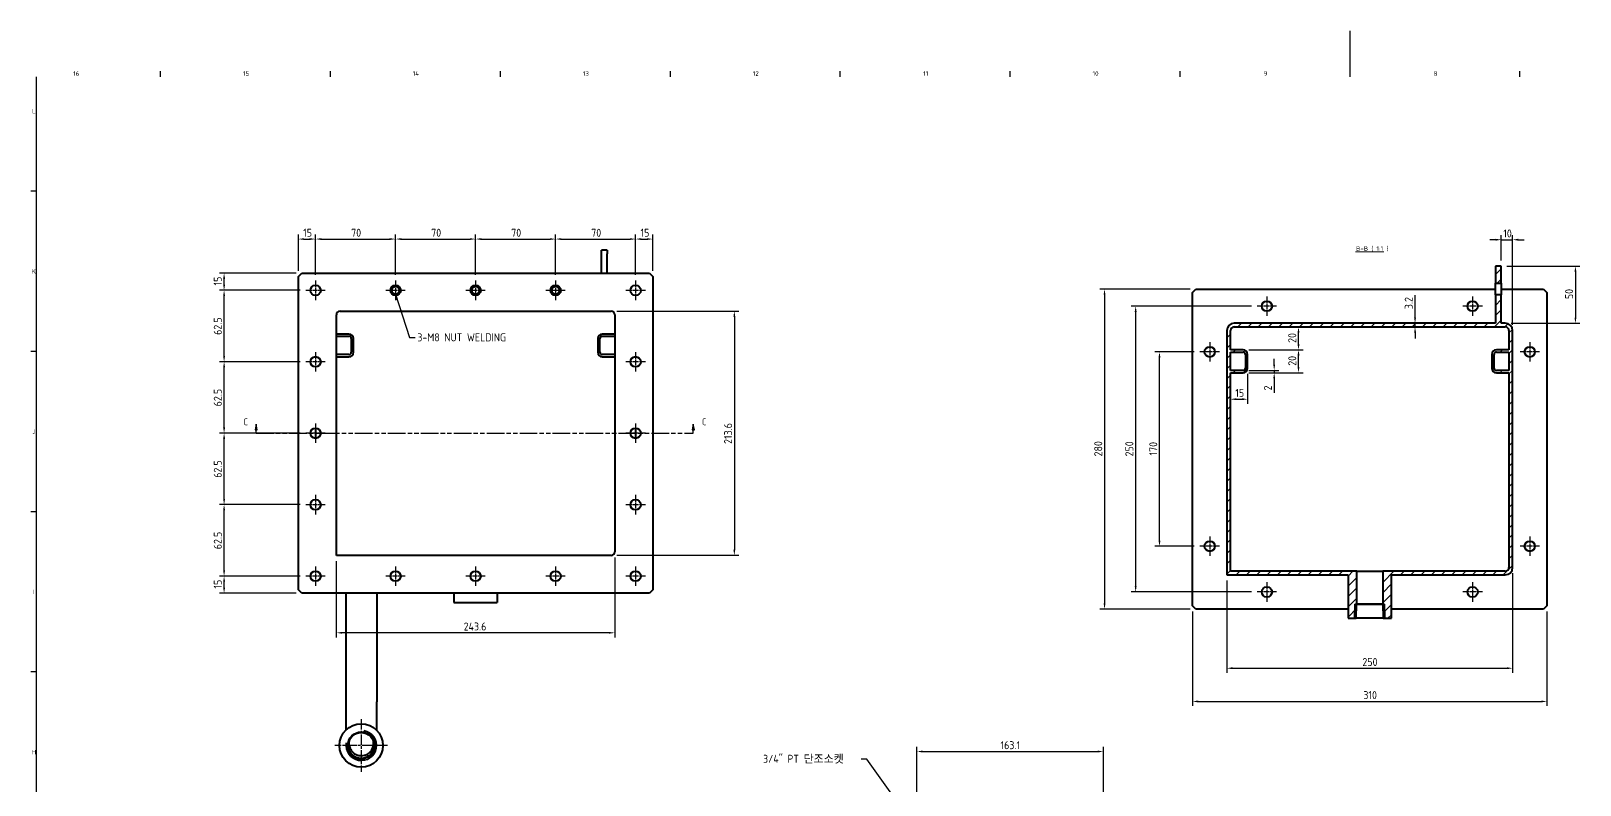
# Model space of a CAD drawing. Header units: millimetres. Extents: x 0 to 2378, y 0 to 1682.
# Drawn here: x 35 to 1390, y 1022 to 1682 of the extents above; entities that cross this region are included whole.
import ezdxf

# ---------------------------------------------------------------- set-up
doc = ezdxf.new("R2010")
doc.units = ezdxf.units.MM
doc.header["$LTSCALE"] = 2
doc.linetypes.add('CHAIN', pattern=[0.3543, 0.2362, -0.0295, 0.0591, -0.0295])
doc.linetypes.add('DOUBLE_DASH_CHAIN', pattern=[1.2403, 0.6614, -0.0827, 0.1654, -0.0827, 0.1654, -0.0827])
doc.layers.get('0').update_dxf_attribs({"color": 3, "lineweight": 25})
for name, color, linetype, lineweight in [('가시적인 것(ISO)', 3, 'Continuous', 40), ('가시적인 좁은 것(ISO)', 3, 'Continuous', 35), ('경계(ISO)', 7, 'Continuous', 25), ('기호(ISO)', 5, 'Continuous', 25), ('단면선(ISO)', 7, 'CHAIN', 25), ('중심 표식(ISO)', 1, 'Continuous', 25), ('치수(ISO)', 2, 'Continuous', 25), ('해치(ISO)', 7, 'Continuous', 18)]:
    doc.layers.add(name, color=color, linetype=linetype, lineweight=lineweight)
doc.styles.add('문자 텍스트_PSTEK_POSCO', font='isocp.shx')
doc.styles.add('부품번호텍스트_PSTEK_POSCO', font='isocp.shx')
doc.styles.add('치수 텍스트_PSTEK_POSCO', font='isocp.shx')
doc.styles.add('텍스트 스타일512', font='isocp.shx')
doc.dimstyles.new('치수_PSTEK_POSCO', dxfattribs={"dimscale": 2, "dimtxt": 3.5, "dimasz": 2.5, "dimexe": 2, "dimexo": 2.5, "dimgap": 1, "dimtad": 1, "dimrnd": 1e-08, "dimdsep": 46, "dimtxsty": '치수 텍스트_PSTEK_POSCO', "dimcen": 0.09, "dimdle": 10, "dimclrd": 7, "dimclre": 7, "dimclrt": 2, "dimadec": 1, "dimazin": 2, "dimtfac": 1, "dimtmove": 0, "dimatfit": 3, "dimfxl": 0, "dimtolj": 1, "dimlwd": -1, "dimlwe": -1, "dimarcsym": 0})
doc.dimstyles.new('치수_PSTEK_POSCO$7', dxfattribs={"dimscale": 2, "dimtxt": 3.5, "dimasz": 2.5, "dimexe": 2, "dimexo": 2.5, "dimgap": 1, "dimtad": 1, "dimrnd": 1e-08, "dimdsep": 46, "dimtxsty": '치수 텍스트_PSTEK_POSCO', "dimcen": 0.09, "dimdle": 10, "dimclrd": 7, "dimclre": 7, "dimclrt": 2, "dimadec": 1, "dimazin": 2, "dimtfac": 1, "dimtmove": 0, "dimatfit": 3, "dimfxl": 0, "dimtolj": 1, "dimlwd": -1, "dimlwe": -1, "dimarcsym": 0})

# ---------------------------------------------------------------- blocks, each defined once
blk = doc.blocks.new('경계 Default Border')
at = {"layer": '경계(ISO)'}
for p, q in [((74.31, 821), (74.31, 823.4)), ((148.63, 821), (148.63, 823.4)), ((222.94, 821), (222.94, 823.4)), ((297.25, 821), (297.25, 823.4)), ((371.56, 821), (371.56, 823.4)), ((445.88, 821), (445.88, 823.4)), ((520.19, 821), (520.19, 823.4)), ((668.81, 821), (668.81, 823.4)), ((20, 770.92), (17.6, 770.92)), ((20, 700.83), (17.6, 700.83)), ((20, 630.75), (17.6, 630.75)), ((20, 560.67), (17.6, 560.67))]:
    blk.add_line(p, q, dxfattribs=at)
at = {"layer": '경계(ISO)', "flags": 128}
for points in [[(594.5, 841), (594.5, 821)], [(20, 20), (20, 821)]]:
    blk.add_lwpolyline(points, dxfattribs=at)
at = {"layer": '경계(ISO)', "color": 2, "char_height": 2, "attachment_point": 7, "style": '문자 텍스트_PSTEK_POSCO'}
for s, insert in [('16', (36.04, 821.38)), ('15', (110.35, 821.38)), ('14', (184.55, 821.4)), ('13', (258.97, 821.38)), ('12', (333.29, 821.38)), ('11', (407.82, 821.4)), ('10', (481.91, 821.38)), ('9', (556.77, 821.38)), ('8', (631.09, 821.38)), ('L', (18.03, 804.94)), ('K', (17.92, 734.87)), ('J', (18.16, 664.77)), ('I', (18.48, 594.71)), ('H', (17.92, 524.62))]:
    blk.add_mtext(s, dxfattribs=dict(at, insert=insert))
blk = doc.blocks.new('2dTransSection2')
at = {"layer": '단면선(ISO)', "linetype": 'Continuous'}
for p, q in [((116.09, 669.08), (115.59, 666.58)), ((115.59, 666.58), (116.59, 666.58)), ((116.09, 666.58), (116.09, 669.08)), ((116.59, 666.58), (116.09, 669.08)), ((116.09, 665.08), (116.09, 666.58)), ((116.09, 665.08), (119.92, 665.08)), ((303.41, 665.08), (307.24, 665.08)), ((307.24, 669.08), (306.74, 666.58)), ((306.74, 666.58), (307.74, 666.58)), ((307.24, 666.58), (307.24, 669.08)), ((307.74, 666.58), (307.24, 669.08)), ((307.24, 665.08), (307.24, 666.58))]:
    blk.add_line(p, q, dxfattribs=at)
at = {"layer": '단면선(ISO)', "linetype": 'DOUBLE_DASH_CHAIN', "ltscale": 5.808652}
blk.add_line((116.09, 665.08), (307.24, 665.08), dxfattribs=at)
at = {"layer": '단면선(ISO)', "linetype": 'Continuous', "flags": 128}
for points in [[(116.59, 666.58), (116.09, 669.08)], [(307.74, 666.58), (307.24, 669.08)]]:
    blk.add_lwpolyline(points, dxfattribs=at)
at = {"layer": '단면선(ISO)'}
for points in [[(116.59, 666.58), (116.09, 669.08), (115.59, 666.58), (116.59, 666.58)], [(307.74, 666.58), (307.24, 669.08), (306.74, 666.58), (307.74, 666.58)]]:
    blk.add_solid(points, dxfattribs=at)
at = {"layer": '단면선(ISO)', "char_height": 3, "attachment_point": 7, "style": '부품번호텍스트_PSTEK_POSCO'}
for insert in [(110.57, 668.58), (311.05, 668.58)]:
    blk.add_mtext('C', dxfattribs=dict(at, insert=insert))
blk = doc.blocks.new('*D38')
at = {"layer": 'Defpoints', "color": 0}
for p in [(973.3, 1051.8), (810.2, 1009.4), (973.3, 963.3)]:
    blk.add_point(p, dxfattribs=at)
at = {"layer": '치수(ISO)', "color": 7}
for p, q in [((810.2, 1014.4), (810.2, 1055.8)), ((815.2, 1051.8), (968.3, 1051.8)), ((973.3, 968.3), (973.3, 1055.8))]:
    blk.add_line(p, q, dxfattribs=at)
for points in [[(815.2, 1052.6), (815.2, 1050.9), (810.2, 1051.8)], [(968.3, 1052.6), (968.3, 1050.9), (973.3, 1051.8)]]:
    blk.add_solid(points, dxfattribs=at)
at = {"layer": '치수(ISO)', "color": 2, "insert": (883.3, 1057.3), "char_height": 7, "attachment_point": 4, "style": '치수 텍스트_PSTEK_POSCO'}
blk.add_mtext('\\A1;163.1', dxfattribs=at)
blk = doc.blocks.new('*D40')
at = {"layer": 'Defpoints', "color": 0}
for p in [(1022.4, 1401.3), (1057.8, 1401.3), (1057.8, 1231.3)]:
    blk.add_point(p, dxfattribs=at)
at = {"layer": '치수(ISO)', "color": 7}
for p, q in [((1052.8, 1401.3), (1018.4, 1401.3)), ((1022.4, 1236.3), (1022.4, 1396.3)), ((1052.8, 1231.3), (1018.4, 1231.3))]:
    blk.add_line(p, q, dxfattribs=at)
for points in [[(1021.5, 1396.3), (1023.2, 1396.3), (1022.4, 1401.3)], [(1021.5, 1236.3), (1023.2, 1236.3), (1022.4, 1231.3)]]:
    blk.add_solid(points, dxfattribs=at)
at = {"layer": '치수(ISO)', "color": 2, "insert": (1016.9, 1310.7), "char_height": 7, "attachment_point": 4, "rotation": 90, "style": '치수 텍스트_PSTEK_POSCO'}
blk.add_mtext('\\A1;170', dxfattribs=at)
blk = doc.blocks.new('*D41')
at = {"layer": 'Defpoints', "color": 0}
for p in [(1107.8, 1441.3), (1001.5, 1191.3), (1107.8, 1191.3)]:
    blk.add_point(p, dxfattribs=at)
at = {"layer": '치수(ISO)', "color": 7}
for p, q in [((1102.8, 1441.3), (997.5, 1441.3)), ((1001.5, 1436.3), (1001.5, 1196.3)), ((1102.8, 1191.3), (997.5, 1191.3))]:
    blk.add_line(p, q, dxfattribs=at)
for points in [[(1000.7, 1436.3), (1002.4, 1436.3), (1001.5, 1441.3)], [(1000.7, 1196.3), (1002.4, 1196.3), (1001.5, 1191.3)]]:
    blk.add_solid(points, dxfattribs=at)
at = {"layer": '치수(ISO)', "color": 2, "insert": (996, 1309.9), "char_height": 7, "attachment_point": 4, "rotation": 90, "style": '치수 텍스트_PSTEK_POSCO'}
blk.add_mtext('\\A1;250', dxfattribs=at)
blk = doc.blocks.new('*D42')
at = {"layer": 'Defpoints', "color": 0}
for p in [(1054.3, 1456.3), (974.3, 1176.3), (1054.3, 1176.3)]:
    blk.add_point(p, dxfattribs=at)
at = {"layer": '치수(ISO)', "color": 7}
for p, q in [((1049.3, 1456.3), (970.3, 1456.3)), ((974.3, 1451.3), (974.3, 1181.3)), ((1049.3, 1176.3), (970.3, 1176.3))]:
    blk.add_line(p, q, dxfattribs=at)
for points in [[(973.5, 1451.3), (975.1, 1451.3), (974.3, 1456.3)], [(973.5, 1181.3), (975.1, 1181.3), (974.3, 1176.3)]]:
    blk.add_solid(points, dxfattribs=at)
at = {"layer": '치수(ISO)', "color": 2, "insert": (968.8, 1309.9), "char_height": 7, "attachment_point": 4, "rotation": 90, "style": '치수 텍스트_PSTEK_POSCO'}
blk.add_mtext('\\A1;280', dxfattribs=at)
blk = doc.blocks.new('*D43')
at = {"layer": 'Defpoints', "color": 0}
for p in [(1331.3, 1499.4), (1321.3, 1476.3), (1331.3, 1419.9)]:
    blk.add_point(p, dxfattribs=at)
at = {"layer": '치수(ISO)', "color": 7}
for p, q in [((1316.3, 1499.4), (1311.3, 1499.4)), ((1321.3, 1481.3), (1321.3, 1503.4)), ((1321.3, 1499.4), (1331.3, 1499.4)), ((1331.3, 1424.9), (1331.3, 1503.4)), ((1336.3, 1499.4), (1341.3, 1499.4))]:
    blk.add_line(p, q, dxfattribs=at)
for points in [[(1316.3, 1500.3), (1316.3, 1498.6), (1321.3, 1499.4)], [(1336.3, 1500.3), (1336.3, 1498.6), (1331.3, 1499.4)]]:
    blk.add_solid(points, dxfattribs=at)
at = {"layer": '치수(ISO)', "color": 2, "insert": (1323.1, 1504.9), "char_height": 7, "attachment_point": 4, "style": '치수 텍스트_PSTEK_POSCO'}
blk.add_mtext('\\A1;10', dxfattribs=at)
blk = doc.blocks.new('*D44')
at = {"layer": 'Defpoints', "color": 0}
for p in [(1321.3, 1476.3), (1324.9, 1426.3), (1386.2, 1426.3)]:
    blk.add_point(p, dxfattribs=at)
at = {"layer": '치수(ISO)', "color": 7}
for p, q in [((1326.3, 1476.3), (1390.2, 1476.3)), ((1386.2, 1471.3), (1386.2, 1431.3)), ((1329.9, 1426.3), (1390.2, 1426.3))]:
    blk.add_line(p, q, dxfattribs=at)
for points in [[(1385.4, 1471.3), (1387.1, 1471.3), (1386.2, 1476.3)], [(1385.4, 1431.3), (1387.1, 1431.3), (1386.2, 1426.3)]]:
    blk.add_solid(points, dxfattribs=at)
at = {"layer": '치수(ISO)', "color": 2, "insert": (1380.7, 1447.5), "char_height": 7, "attachment_point": 4, "rotation": 90, "style": '치수 텍스트_PSTEK_POSCO'}
blk.add_mtext('\\A1;50', dxfattribs=at)
blk = doc.blocks.new('*D45')
at = {"layer": 'Defpoints', "color": 0}
for p in [(1081.3, 1206.3), (1331.3, 1212.7), (1331.3, 1124.6)]:
    blk.add_point(p, dxfattribs=at)
at = {"layer": '치수(ISO)', "color": 7}
for p, q in [((1331.3, 1207.7), (1331.3, 1120.6)), ((1081.3, 1201.3), (1081.3, 1120.6)), ((1086.3, 1124.6), (1326.3, 1124.6))]:
    blk.add_line(p, q, dxfattribs=at)
for points in [[(1086.3, 1125.5), (1086.3, 1123.8), (1081.3, 1124.6)], [(1326.3, 1125.5), (1326.3, 1123.8), (1331.3, 1124.6)]]:
    blk.add_solid(points, dxfattribs=at)
at = {"layer": '치수(ISO)', "color": 2, "insert": (1199.9, 1130.1), "char_height": 7, "attachment_point": 4, "style": '치수 텍스트_PSTEK_POSCO'}
blk.add_mtext('\\A1;250', dxfattribs=at)
blk = doc.blocks.new('*D46')
at = {"layer": 'Defpoints', "color": 0}
for p in [(1245.9, 1426.3), (1250.9, 1426.3), (1250.9, 1423.1)]:
    blk.add_point(p, dxfattribs=at)
at = {"layer": '치수(ISO)', "color": 7}
for p, q in [((1245.9, 1431.3), (1245.9, 1451)), ((1245.9, 1423.1), (1245.9, 1426.3)), ((1245.9, 1418.1), (1245.9, 1413.1))]:
    blk.add_line(p, q, dxfattribs=at)
for points in [[(1245.1, 1431.3), (1246.8, 1431.3), (1245.9, 1426.3)], [(1245.1, 1418.1), (1246.8, 1418.1), (1245.9, 1423.1)]]:
    blk.add_solid(points, dxfattribs=at)
at = {"layer": '치수(ISO)', "color": 2, "insert": (1240.4, 1438.7), "char_height": 7, "attachment_point": 4, "rotation": 90, "style": '치수 텍스트_PSTEK_POSCO'}
blk.add_mtext('\\A1;3.2', dxfattribs=at)
blk = doc.blocks.new('*D47')
at = {"layer": 'Defpoints', "color": 0}
for p in [(1095.5, 1403.1), (1144, 1403.1), (1095.5, 1383.1)]:
    blk.add_point(p, dxfattribs=at)
at = {"layer": '치수(ISO)', "color": 7}
for p, q in [((1100.5, 1403.1), (1148, 1403.1)), ((1144, 1388.1), (1144, 1398.1)), ((1100.5, 1383.1), (1148, 1383.1))]:
    blk.add_line(p, q, dxfattribs=at)
for points in [[(1143.1, 1398.1), (1144.8, 1398.1), (1144, 1403.1)], [(1143.1, 1388.1), (1144.8, 1388.1), (1144, 1383.1)]]:
    blk.add_solid(points, dxfattribs=at)
at = {"layer": '치수(ISO)', "color": 2, "insert": (1138.5, 1389.2), "char_height": 7, "attachment_point": 4, "rotation": 90, "style": '치수 텍스트_PSTEK_POSCO'}
blk.add_mtext('\\A1;20', dxfattribs=at)
blk = doc.blocks.new('*D48')
at = {"layer": 'Defpoints', "color": 0}
for p in [(1121.6, 1423.1), (1144, 1423.1), (1095.5, 1403.1)]:
    blk.add_point(p, dxfattribs=at)
at = {"layer": '치수(ISO)', "color": 7}
for p, q in [((1144, 1408.1), (1144, 1418.1)), ((1100.5, 1403.1), (1148, 1403.1))]:
    blk.add_line(p, q, dxfattribs=at)
for points in [[(1143.1, 1418.1), (1144.8, 1418.1), (1144, 1423.1)], [(1143.1, 1408.1), (1144.8, 1408.1), (1144, 1403.1)]]:
    blk.add_solid(points, dxfattribs=at)
at = {"layer": '치수(ISO)', "color": 2, "insert": (1138.5, 1409.2), "char_height": 7, "attachment_point": 4, "rotation": 90, "style": '치수 텍스트_PSTEK_POSCO'}
blk.add_mtext('\\A1;20', dxfattribs=at)
blk = doc.blocks.new('*D49')
at = {"layer": 'Defpoints', "color": 0}
for p in [(1099.5, 1387.1), (1084.5, 1359.9), (1099.5, 1359.9)]:
    blk.add_point(p, dxfattribs=at)
at = {"layer": '치수(ISO)', "color": 7}
for p, q in [((1099.5, 1382.1), (1099.5, 1355.9)), ((1089.5, 1359.9), (1094.5, 1359.9))]:
    blk.add_line(p, q, dxfattribs=at)
for points in [[(1089.5, 1360.8), (1089.5, 1359.1), (1084.5, 1359.9)], [(1094.5, 1360.8), (1094.5, 1359.1), (1099.5, 1359.9)]]:
    blk.add_solid(points, dxfattribs=at)
at = {"layer": '치수(ISO)', "color": 2, "insert": (1088.7, 1365.4), "char_height": 7, "attachment_point": 4, "style": '치수 텍스트_PSTEK_POSCO'}
blk.add_mtext('\\A1;15', dxfattribs=at)
blk = doc.blocks.new('*D50')
at = {"layer": 'Defpoints', "color": 0}
for p in [(1095.5, 1385.1), (1095.5, 1383.1), (1122.7, 1385.1)]:
    blk.add_point(p, dxfattribs=at)
at = {"layer": '치수(ISO)', "color": 7}
for p, q in [((1100.5, 1385.1), (1126.7, 1385.1)), ((1100.5, 1383.1), (1126.7, 1383.1)), ((1122.7, 1390.1), (1122.7, 1395.1)), ((1122.7, 1385.1), (1122.7, 1383.1)), ((1122.7, 1378.1), (1122.7, 1365.6))]:
    blk.add_line(p, q, dxfattribs=at)
for points in [[(1121.9, 1390.1), (1123.5, 1390.1), (1122.7, 1385.1)], [(1121.9, 1378.1), (1123.5, 1378.1), (1122.7, 1383.1)]]:
    blk.add_solid(points, dxfattribs=at)
at = {"layer": '치수(ISO)', "color": 2, "insert": (1117.2, 1367.6), "char_height": 7, "attachment_point": 4, "rotation": 90, "style": '치수 텍스트_PSTEK_POSCO'}
blk.add_mtext('\\A1;2', dxfattribs=at)
blk = doc.blocks.new('*D62')
at = {"layer": 'Defpoints', "color": 0}
for p in [(204.1, 1205.2), (275.6, 1205.2), (272.1, 1190.2)]:
    blk.add_point(p, dxfattribs=at)
at = {"layer": '치수(ISO)', "color": 7}
for p, q in [((270.6, 1205.2), (200.1, 1205.2)), ((204.1, 1195.2), (204.1, 1200.2)), ((267.1, 1190.2), (200.1, 1190.2))]:
    blk.add_line(p, q, dxfattribs=at)
for points in [[(203.3, 1200.2), (205, 1200.2), (204.1, 1205.2)], [(203.3, 1195.2), (205, 1195.2), (204.1, 1190.2)]]:
    blk.add_solid(points, dxfattribs=at)
at = {"layer": '치수(ISO)', "color": 2, "insert": (198.6, 1194.3), "char_height": 7, "attachment_point": 4, "rotation": 90, "style": '치수 텍스트_PSTEK_POSCO'}
blk.add_mtext('\\A1;15', dxfattribs=at)
blk = doc.blocks.new('*D63')
at = {"layer": 'Defpoints', "color": 0}
for p in [(204.1, 1267.7), (275.6, 1267.7), (275.6, 1205.2)]:
    blk.add_point(p, dxfattribs=at)
at = {"layer": '치수(ISO)', "color": 7}
for p, q in [((270.6, 1267.7), (200.1, 1267.7)), ((204.1, 1210.2), (204.1, 1262.7)), ((270.6, 1205.2), (200.1, 1205.2))]:
    blk.add_line(p, q, dxfattribs=at)
for points in [[(203.3, 1262.7), (205, 1262.7), (204.1, 1267.7)], [(203.3, 1210.2), (205, 1210.2), (204.1, 1205.2)]]:
    blk.add_solid(points, dxfattribs=at)
at = {"layer": '치수(ISO)', "color": 2, "insert": (198.6, 1228.7), "char_height": 7, "attachment_point": 4, "rotation": 90, "style": '치수 텍스트_PSTEK_POSCO'}
blk.add_mtext('\\A1;62.5', dxfattribs=at)
blk = doc.blocks.new('*D64')
at = {"layer": 'Defpoints', "color": 0}
for p in [(204.1, 1330.2), (275.6, 1330.2), (275.6, 1267.7)]:
    blk.add_point(p, dxfattribs=at)
at = {"layer": '치수(ISO)', "color": 7}
for p, q in [((270.6, 1330.2), (200.1, 1330.2)), ((204.1, 1272.7), (204.1, 1325.2)), ((270.6, 1267.7), (200.1, 1267.7))]:
    blk.add_line(p, q, dxfattribs=at)
for points in [[(203.3, 1325.2), (205, 1325.2), (204.1, 1330.2)], [(203.3, 1272.7), (205, 1272.7), (204.1, 1267.7)]]:
    blk.add_solid(points, dxfattribs=at)
at = {"layer": '치수(ISO)', "color": 2, "insert": (198.6, 1291.2), "char_height": 7, "attachment_point": 4, "rotation": 90, "style": '치수 텍스트_PSTEK_POSCO'}
blk.add_mtext('\\A1;62.5', dxfattribs=at)
blk = doc.blocks.new('*D65')
at = {"layer": 'Defpoints', "color": 0}
for p in [(204.1, 1392.7), (275.6, 1392.7), (275.6, 1330.2)]:
    blk.add_point(p, dxfattribs=at)
at = {"layer": '치수(ISO)', "color": 7}
for p, q in [((270.6, 1392.7), (200.1, 1392.7)), ((204.1, 1335.2), (204.1, 1387.7)), ((270.6, 1330.2), (200.1, 1330.2))]:
    blk.add_line(p, q, dxfattribs=at)
for points in [[(203.3, 1387.7), (205, 1387.7), (204.1, 1392.7)], [(203.3, 1335.2), (205, 1335.2), (204.1, 1330.2)]]:
    blk.add_solid(points, dxfattribs=at)
at = {"layer": '치수(ISO)', "color": 2, "insert": (198.6, 1353.7), "char_height": 7, "attachment_point": 4, "rotation": 90, "style": '치수 텍스트_PSTEK_POSCO'}
blk.add_mtext('\\A1;62.5', dxfattribs=at)
blk = doc.blocks.new('*D66')
at = {"layer": 'Defpoints', "color": 0}
for p in [(204.1, 1455.2), (275.6, 1455.2), (275.6, 1392.7)]:
    blk.add_point(p, dxfattribs=at)
at = {"layer": '치수(ISO)', "color": 7}
for p, q in [((270.6, 1455.2), (200.1, 1455.2)), ((204.1, 1397.7), (204.1, 1450.2)), ((270.6, 1392.7), (200.1, 1392.7))]:
    blk.add_line(p, q, dxfattribs=at)
for points in [[(203.3, 1450.2), (205, 1450.2), (204.1, 1455.2)], [(203.3, 1397.7), (205, 1397.7), (204.1, 1392.7)]]:
    blk.add_solid(points, dxfattribs=at)
at = {"layer": '치수(ISO)', "color": 2, "insert": (198.6, 1416.2), "char_height": 7, "attachment_point": 4, "rotation": 90, "style": '치수 텍스트_PSTEK_POSCO'}
blk.add_mtext('\\A1;62.5', dxfattribs=at)
blk = doc.blocks.new('*D67')
at = {"layer": 'Defpoints', "color": 0}
for p in [(204.1, 1470.2), (272.1, 1470.2), (275.6, 1455.2)]:
    blk.add_point(p, dxfattribs=at)
at = {"layer": '치수(ISO)', "color": 7}
for p, q in [((267.1, 1470.2), (200.1, 1470.2)), ((204.1, 1460.2), (204.1, 1465.2)), ((270.6, 1455.2), (200.1, 1455.2))]:
    blk.add_line(p, q, dxfattribs=at)
for points in [[(203.3, 1465.2), (205, 1465.2), (204.1, 1470.2)], [(203.3, 1460.2), (205, 1460.2), (204.1, 1455.2)]]:
    blk.add_solid(points, dxfattribs=at)
at = {"layer": '치수(ISO)', "color": 2, "insert": (198.6, 1459.4), "char_height": 7, "attachment_point": 4, "rotation": 90, "style": '치수 텍스트_PSTEK_POSCO'}
blk.add_mtext('\\A1;15', dxfattribs=at)
blk = doc.blocks.new('*D68')
at = {"layer": 'Defpoints', "color": 0}
for p in [(284.1, 1500), (269.1, 1467.2), (284.1, 1463.7)]:
    blk.add_point(p, dxfattribs=at)
at = {"layer": '치수(ISO)', "color": 7}
for p, q in [((269.1, 1472.2), (269.1, 1504)), ((274.1, 1500), (279.1, 1500)), ((284.1, 1468.7), (284.1, 1504))]:
    blk.add_line(p, q, dxfattribs=at)
for points in [[(274.1, 1500.8), (274.1, 1499.2), (269.1, 1500)], [(279.1, 1500.8), (279.1, 1499.2), (284.1, 1500)]]:
    blk.add_solid(points, dxfattribs=at)
at = {"layer": '치수(ISO)', "color": 2, "insert": (273.3, 1505.5), "char_height": 7, "attachment_point": 4, "style": '치수 텍스트_PSTEK_POSCO'}
blk.add_mtext('\\A1;15', dxfattribs=at)
blk = doc.blocks.new('*D69')
at = {"layer": 'Defpoints', "color": 0}
for p in [(354.1, 1500), (284.1, 1463.7), (354.1, 1463.7)]:
    blk.add_point(p, dxfattribs=at)
at = {"layer": '치수(ISO)', "color": 7}
for p, q in [((284.1, 1468.7), (284.1, 1504)), ((289.1, 1500), (349.1, 1500)), ((354.1, 1468.7), (354.1, 1504))]:
    blk.add_line(p, q, dxfattribs=at)
for points in [[(289.1, 1500.8), (289.1, 1499.2), (284.1, 1500)], [(349.1, 1500.8), (349.1, 1499.2), (354.1, 1500)]]:
    blk.add_solid(points, dxfattribs=at)
at = {"layer": '치수(ISO)', "color": 2, "insert": (315.3, 1505.5), "char_height": 7, "attachment_point": 4, "style": '치수 텍스트_PSTEK_POSCO'}
blk.add_mtext('\\A1;70', dxfattribs=at)
blk = doc.blocks.new('*D70')
at = {"layer": 'Defpoints', "color": 0}
for p in [(424.1, 1500), (354.1, 1463.7), (424.1, 1463.7)]:
    blk.add_point(p, dxfattribs=at)
at = {"layer": '치수(ISO)', "color": 7}
for p, q in [((354.1, 1468.7), (354.1, 1504)), ((359.1, 1500), (419.1, 1500)), ((424.1, 1468.7), (424.1, 1504))]:
    blk.add_line(p, q, dxfattribs=at)
for points in [[(359.1, 1500.8), (359.1, 1499.2), (354.1, 1500)], [(419.1, 1500.8), (419.1, 1499.2), (424.1, 1500)]]:
    blk.add_solid(points, dxfattribs=at)
at = {"layer": '치수(ISO)', "color": 2, "insert": (385.3, 1505.5), "char_height": 7, "attachment_point": 4, "style": '치수 텍스트_PSTEK_POSCO'}
blk.add_mtext('\\A1;70', dxfattribs=at)
blk = doc.blocks.new('*D71')
at = {"layer": 'Defpoints', "color": 0}
for p in [(494.1, 1500), (424.1, 1463.7), (494.1, 1463.7)]:
    blk.add_point(p, dxfattribs=at)
at = {"layer": '치수(ISO)', "color": 7}
for p, q in [((424.1, 1468.7), (424.1, 1504)), ((429.1, 1500), (489.1, 1500)), ((494.1, 1468.7), (494.1, 1504))]:
    blk.add_line(p, q, dxfattribs=at)
for points in [[(429.1, 1500.8), (429.1, 1499.2), (424.1, 1500)], [(489.1, 1500.8), (489.1, 1499.2), (494.1, 1500)]]:
    blk.add_solid(points, dxfattribs=at)
at = {"layer": '치수(ISO)', "color": 2, "insert": (455.3, 1505.5), "char_height": 7, "attachment_point": 4, "style": '치수 텍스트_PSTEK_POSCO'}
blk.add_mtext('\\A1;70', dxfattribs=at)
blk = doc.blocks.new('*D72')
at = {"layer": 'Defpoints', "color": 0}
for p in [(564.1, 1500), (494.1, 1463.7), (564.1, 1463.7)]:
    blk.add_point(p, dxfattribs=at)
at = {"layer": '치수(ISO)', "color": 7}
for p, q in [((494.1, 1468.7), (494.1, 1504)), ((499.1, 1500), (559.1, 1500)), ((564.1, 1468.7), (564.1, 1504))]:
    blk.add_line(p, q, dxfattribs=at)
for points in [[(499.1, 1500.8), (499.1, 1499.2), (494.1, 1500)], [(559.1, 1500.8), (559.1, 1499.2), (564.1, 1500)]]:
    blk.add_solid(points, dxfattribs=at)
at = {"layer": '치수(ISO)', "color": 2, "insert": (525.3, 1505.5), "char_height": 7, "attachment_point": 4, "style": '치수 텍스트_PSTEK_POSCO'}
blk.add_mtext('\\A1;70', dxfattribs=at)
blk = doc.blocks.new('*D73')
at = {"layer": 'Defpoints', "color": 0}
for p in [(579.1, 1500), (564.1, 1463.7), (579.1, 1467.2)]:
    blk.add_point(p, dxfattribs=at)
at = {"layer": '치수(ISO)', "color": 7}
for p, q in [((564.1, 1468.7), (564.1, 1504)), ((569.1, 1500), (574.1, 1500)), ((579.1, 1472.2), (579.1, 1504))]:
    blk.add_line(p, q, dxfattribs=at)
for points in [[(569.1, 1500.8), (569.1, 1499.2), (564.1, 1500)], [(574.1, 1500.8), (574.1, 1499.2), (579.1, 1500)]]:
    blk.add_solid(points, dxfattribs=at)
at = {"layer": '치수(ISO)', "color": 2, "insert": (568.4, 1505.5), "char_height": 7, "attachment_point": 4, "style": '치수 텍스트_PSTEK_POSCO'}
blk.add_mtext('\\A1;15', dxfattribs=at)
blk = doc.blocks.new('*D74')
at = {"layer": 'Defpoints', "color": 0}
for p in [(302.3, 1223.4), (545.9, 1226.6), (302.3, 1155.6)]:
    blk.add_point(p, dxfattribs=at)
at = {"layer": '치수(ISO)', "color": 7}
for p, q in [((545.9, 1221.6), (545.9, 1151.6)), ((302.3, 1218.4), (302.3, 1151.6)), ((540.9, 1155.6), (307.3, 1155.6))]:
    blk.add_line(p, q, dxfattribs=at)
for points in [[(307.3, 1156.4), (307.3, 1154.8), (302.3, 1155.6)], [(540.9, 1156.4), (540.9, 1154.8), (545.9, 1155.6)]]:
    blk.add_solid(points, dxfattribs=at)
at = {"layer": '치수(ISO)', "color": 2, "insert": (413.7, 1161.1), "char_height": 7, "attachment_point": 4, "style": '치수 텍스트_PSTEK_POSCO'}
blk.add_mtext('\\A1;243.6', dxfattribs=at)
blk = doc.blocks.new('*D75')
at = {"layer": 'Defpoints', "color": 0}
for p in [(542.7, 1437), (542.7, 1223.4), (650.5, 1223.4)]:
    blk.add_point(p, dxfattribs=at)
at = {"layer": '치수(ISO)', "color": 7}
for p, q in [((547.7, 1437), (654.5, 1437)), ((650.5, 1432), (650.5, 1228.4)), ((547.7, 1223.4), (654.5, 1223.4))]:
    blk.add_line(p, q, dxfattribs=at)
for points in [[(649.6, 1432), (651.3, 1432), (650.5, 1437)], [(649.6, 1228.4), (651.3, 1228.4), (650.5, 1223.4)]]:
    blk.add_solid(points, dxfattribs=at)
at = {"layer": '치수(ISO)', "color": 2, "insert": (645, 1320.8), "char_height": 7, "attachment_point": 4, "rotation": 90, "style": '치수 텍스트_PSTEK_POSCO'}
blk.add_mtext('\\A1;213.6', dxfattribs=at)
blk = doc.blocks.new('*D83')
at = {"layer": 'Defpoints', "color": 0}
for p in [(1051.3, 1179.3), (1361.3, 1179.3), (1361.3, 1095.6)]:
    blk.add_point(p, dxfattribs=at)
at = {"layer": '치수(ISO)', "color": 7}
for p, q in [((1051.3, 1174.3), (1051.3, 1091.6)), ((1361.3, 1174.3), (1361.3, 1091.6)), ((1056.3, 1095.6), (1356.3, 1095.6))]:
    blk.add_line(p, q, dxfattribs=at)
for points in [[(1056.3, 1096.4), (1056.3, 1094.7), (1051.3, 1095.6)], [(1356.3, 1096.4), (1356.3, 1094.7), (1361.3, 1095.6)]]:
    blk.add_solid(points, dxfattribs=at)
at = {"layer": '치수(ISO)', "color": 2, "insert": (1200.7, 1101.1), "char_height": 7, "attachment_point": 4, "style": '치수 텍스트_PSTEK_POSCO'}
blk.add_mtext('\\A1;310', dxfattribs=at)

msp = doc.modelspace()

# ---------------------------------------------------------------- hatches: boundary and pattern name
at = {"layer": '해치(ISO)'}
h = msp.add_hatch(dxfattribs=at)
h.set_pattern_fill('ANSI31', color=256, scale=50.8, style=0)
h.set_pattern_definition([(45, (0, 0), (-4.490128, 4.490128), [])])
h.paths.add_polyline_path([(1316.2916, 1476.308), (1316.2916, 1461.308), (1321.2916, 1461.308), (1321.2916, 1476.308)])
edge = h.paths.add_edge_path()
edge.add_ellipse((1087.6916, 1419.908), major_axis=(-3.2, 0), ratio=1, start_angle=270, end_angle=360)
edge.add_line((1084.4916, 1419.908), (1084.4916, 1403.108))
edge.add_line((1084.4916, 1403.108), (1095.4916, 1403.108))
edge.add_ellipse((1095.4916, 1399.108), major_axis=(4, 0), ratio=1, start_angle=0, end_angle=90, ccw=False)
edge.add_line((1099.4916, 1399.108), (1099.4916, 1387.108))
edge.add_ellipse((1095.4916, 1387.108), major_axis=(0, -4), ratio=1, start_angle=0, end_angle=90, ccw=False)
edge.add_line((1095.4916, 1383.108), (1084.4916, 1383.108))
edge.add_line((1084.4916, 1383.108), (1084.4916, 1209.508))
edge.add_line((1084.4916, 1209.508), (1194.9761, 1209.508))
edge.add_line((1194.9761, 1209.508), (1194.9761, 1180.548))
edge.add_line((1194.9761, 1180.548), (1194.8411, 1180.548))
edge.add_line((1194.8411, 1180.548), (1194.4586, 1168.308))
edge.add_line((1194.4586, 1168.308), (1187.2916, 1168.308))
edge.add_line((1187.2916, 1168.308), (1187.2916, 1206.308))
edge.add_line((1187.2916, 1206.308), (1081.2916, 1206.308))
edge.add_line((1081.2916, 1206.308), (1081.2916, 1419.908))
edge.add_ellipse((1087.6916, 1419.908), major_axis=(0, 6.4), ratio=1, start_angle=0, end_angle=90, ccw=False)
edge.add_line((1087.6916, 1426.308), (1316.2916, 1426.308))
edge.add_line((1316.2916, 1426.308), (1316.2916, 1451.308))
edge.add_line((1316.2916, 1451.308), (1321.2916, 1451.308))
edge.add_line((1321.2916, 1451.308), (1321.2916, 1426.308))
edge.add_line((1321.2916, 1426.308), (1324.8916, 1426.308))
edge.add_ellipse((1324.8916, 1419.908), major_axis=(6.4, 0), ratio=1, start_angle=0, end_angle=90, ccw=False)
edge.add_line((1331.2916, 1419.908), (1331.2916, 1212.708))
edge.add_ellipse((1324.8916, 1212.708), major_axis=(0, -6.4), ratio=1, start_angle=0, end_angle=90, ccw=False)
edge.add_line((1324.8916, 1206.308), (1225.2916, 1206.308))
edge.add_line((1225.2916, 1206.308), (1225.2916, 1168.308))
edge.add_line((1225.2916, 1168.308), (1218.1246, 1168.308))
edge.add_line((1218.1246, 1168.308), (1217.7421, 1180.548))
edge.add_line((1217.7421, 1180.548), (1217.6071, 1180.548))
edge.add_line((1217.6071, 1180.548), (1217.6071, 1209.508))
edge.add_line((1217.6071, 1209.508), (1324.8916, 1209.508))
edge.add_ellipse((1324.8916, 1212.708), major_axis=(3.2, 0), ratio=1, start_angle=270, end_angle=360)
edge.add_line((1328.0916, 1212.708), (1328.0916, 1383.108))
edge.add_line((1328.0916, 1383.108), (1317.0916, 1383.108))
edge.add_ellipse((1317.0916, 1387.108), major_axis=(-4, 0), ratio=1, start_angle=0, end_angle=90, ccw=False)
edge.add_line((1313.0916, 1387.108), (1313.0916, 1399.108))
edge.add_ellipse((1317.0916, 1399.108), major_axis=(0, 4), ratio=1, start_angle=0, end_angle=90, ccw=False)
edge.add_line((1317.0916, 1403.108), (1328.0916, 1403.108))
edge.add_line((1328.0916, 1403.108), (1328.0916, 1419.908))
edge.add_ellipse((1324.8916, 1419.908), major_axis=(0, 3.2), ratio=1, start_angle=270, end_angle=360)
edge.add_line((1324.8916, 1423.108), (1087.6916, 1423.108))
edge = h.paths.add_edge_path(flags=0)
edge.add_line((1095.4916, 1385.108), (1084.4916, 1385.108))
edge.add_line((1084.4916, 1385.108), (1084.4916, 1401.108))
edge.add_line((1084.4916, 1401.108), (1095.4916, 1401.108))
edge.add_ellipse((1095.4916, 1399.108), major_axis=(0, 2), ratio=1, start_angle=270, end_angle=360, ccw=False)
edge.add_line((1097.4916, 1399.108), (1097.4916, 1387.108))
edge.add_ellipse((1095.4916, 1387.108), major_axis=(2, 0), ratio=1, start_angle=270, end_angle=360, ccw=False)
edge = h.paths.add_edge_path(flags=0)
edge.add_line((1317.0916, 1401.108), (1328.0916, 1401.108))
edge.add_line((1328.0916, 1401.108), (1328.0916, 1385.108))
edge.add_line((1328.0916, 1385.108), (1317.0916, 1385.108))
edge.add_ellipse((1317.0916, 1387.108), major_axis=(0, -2), ratio=1, start_angle=270, end_angle=360, ccw=False)
edge.add_line((1315.0916, 1387.108), (1315.0916, 1399.108))
edge.add_ellipse((1317.0916, 1399.108), major_axis=(-2, 0), ratio=1, start_angle=270, end_angle=360, ccw=False)

# ---------------------------------------------------------------- linework, layer by layer
at = {"layer": '가시적인 것(ISO)'}
for p, q in [((534.125, 1487.1513), (534.125, 1490.1513)), ((539.125, 1490.1513), (534.125, 1490.1513)), ((534.125, 1470.1513), (534.125, 1487.1513)), ((539.125, 1490.1513), (539.125, 1487.1513)), ((539.125, 1470.1513), (539.125, 1487.1513)), ((269.125, 1467.1513), (272.125, 1470.1513)), ((269.125, 1193.1513), (269.125, 1467.1513)), ((272.125, 1470.1513), (576.125, 1470.1513)), ((576.125, 1470.1513), (579.125, 1467.1513)), ((579.125, 1467.1513), (579.125, 1193.1513)), ((1316.2916, 1476.308), (1316.2916, 1461.308)), ((1321.2916, 1476.308), (1316.2916, 1476.308)), ((1321.2916, 1461.308), (1321.2916, 1476.308)), ((1051.2916, 1453.308), (1054.2916, 1456.308)), ((1051.2916, 1179.308), (1051.2916, 1453.308)), ((1054.2916, 1456.308), (1316.2916, 1456.308)), ((1316.2916, 1461.308), (1321.2916, 1461.308)), ((1316.2916, 1451.308), (1316.2916, 1461.308)), ((1321.2916, 1451.308), (1316.2916, 1451.308)), ((1316.2916, 1451.308), (1316.2916, 1426.308)), ((1321.2916, 1461.308), (1321.2916, 1451.308)), ((1321.2916, 1456.308), (1358.2916, 1456.308)), ((1321.2916, 1426.308), (1321.2916, 1451.308)), ((1358.2916, 1456.308), (1361.2916, 1453.308)), ((1361.2916, 1453.308), (1361.2916, 1179.308)), ((305.525, 1436.9513), (542.725, 1436.9513)), ((302.325, 1223.3513), (302.325, 1433.7513)), ((545.925, 1433.7513), (545.925, 1226.5513)), ((1316.2916, 1426.308), (1087.6916, 1426.308)), ((1087.6916, 1423.108), (1324.8916, 1423.108)), ((1324.8916, 1426.308), (1321.2916, 1426.308)), ((313.325, 1416.9513), (302.325, 1416.9513)), ((302.325, 1414.9513), (313.325, 1414.9513)), ((315.325, 1412.9513), (315.325, 1400.9513)), ((317.325, 1400.9513), (317.325, 1412.9513)), ((530.925, 1412.9513), (530.925, 1400.9513)), ((532.925, 1400.9513), (532.925, 1412.9513)), ((545.925, 1416.9513), (534.925, 1416.9513)), ((534.925, 1414.9513), (545.925, 1414.9513)), ((1081.2916, 1419.908), (1081.2916, 1206.308)), ((1084.4916, 1403.108), (1084.4916, 1419.908)), ((1328.0916, 1419.908), (1328.0916, 1403.108)), ((1331.2916, 1212.708), (1331.2916, 1419.908)), ((313.325, 1398.9513), (302.325, 1398.9513)), ((302.325, 1396.9513), (313.325, 1396.9513)), ((545.925, 1398.9513), (534.925, 1398.9513)), ((534.925, 1396.9513), (545.925, 1396.9513)), ((1095.4916, 1403.108), (1084.4916, 1403.108)), ((1084.4916, 1385.108), (1084.4916, 1401.108)), ((1084.4916, 1401.108), (1095.4916, 1401.108)), ((1097.4916, 1399.108), (1097.4916, 1387.108)), ((1099.4916, 1387.108), (1099.4916, 1399.108)), ((1313.0916, 1399.108), (1313.0916, 1387.108)), ((1315.0916, 1387.108), (1315.0916, 1399.108)), ((1328.0916, 1403.108), (1317.0916, 1403.108)), ((1317.0916, 1401.108), (1328.0916, 1401.108)), ((1328.0916, 1401.108), (1328.0916, 1385.108)), ((1095.4916, 1385.108), (1084.4916, 1385.108)), ((1084.4916, 1209.508), (1084.4916, 1383.108)), ((1084.4916, 1383.108), (1095.4916, 1383.108)), ((1328.0916, 1385.108), (1317.0916, 1385.108)), ((1317.0916, 1383.108), (1328.0916, 1383.108)), ((1328.0916, 1383.108), (1328.0916, 1212.708)), ((284.125, 1334.6513), (284.125, 1325.6513)), ((564.125, 1334.6513), (564.125, 1325.6513)), ((542.725, 1223.3513), (302.325, 1223.3513)), ((1081.2916, 1206.308), (1187.2916, 1206.308)), ((1194.9761, 1209.508), (1084.4916, 1209.508)), ((1187.2916, 1206.308), (1187.2916, 1168.308)), ((1194.9761, 1180.548), (1194.9761, 1209.508)), ((1194.9761, 1209.508), (1217.6071, 1209.508)), ((1324.8916, 1209.508), (1217.6071, 1209.508)), ((1217.6071, 1209.508), (1217.6071, 1180.548)), ((1225.2916, 1168.308), (1225.2916, 1206.308)), ((1225.2916, 1206.308), (1324.8916, 1206.308)), ((272.125, 1190.1513), (269.125, 1193.1513)), ((579.125, 1193.1513), (576.125, 1190.1513)), ((576.125, 1190.1513), (272.125, 1190.1513)), ((310.525, 1190.1513), (310.525, 1095.1513)), ((337.725, 1190.1513), (337.725, 1095.1513)), ((405.125, 1190.1513), (405.125, 1182.1513)), ((405.125, 1182.1513), (443.125, 1182.1513)), ((443.125, 1190.1513), (443.125, 1182.1513)), ((1054.2916, 1176.308), (1051.2916, 1179.308)), ((1193.389, 1180.548), (1219.1942, 1180.548)), ((1194.4586, 1168.308), (1194.8411, 1180.548)), ((1194.8411, 1180.548), (1194.9761, 1180.548)), ((1217.6071, 1180.548), (1194.9761, 1180.548)), ((1217.6071, 1180.548), (1217.7421, 1180.548)), ((1217.7421, 1180.548), (1218.1246, 1168.308)), ((1361.2916, 1179.308), (1358.2916, 1176.308)), ((1187.2916, 1176.308), (1054.2916, 1176.308)), ((1187.2916, 1168.308), (1194.4586, 1168.308)), ((1218.1246, 1168.308), (1194.4586, 1168.308)), ((1218.1246, 1168.308), (1225.2916, 1168.308)), ((1358.2916, 1176.308), (1225.2916, 1176.308)), ((310.525, 1095.1513), (310.525, 1070.3193)), ((337.725, 1070.3193), (337.725, 1095.1513))]:
    msp.add_line(p, q, dxfattribs=at)
for centre, radius in [((284.125, 1455.1513), 4.5), ((354.125, 1455.1513), 4.5), ((354.125, 1455.1513), 3.3235), ((424.125, 1455.1513), 4.5), ((424.125, 1455.1513), 3.3235), ((494.125, 1455.1513), 4.5), ((494.125, 1455.1513), 3.3235), ((564.125, 1455.1513), 4.5), ((1116.2916, 1441.308), 4.5), ((1296.2916, 1441.308), 4.5), ((284.125, 1392.6513), 4.5), ((564.125, 1392.6513), 4.5), ((1066.2916, 1401.308), 4.5), ((1346.2916, 1401.308), 4.5), ((284.125, 1330.1513), 4.5), ((564.125, 1330.1513), 4.5), ((284.125, 1267.6513), 4.5), ((564.125, 1267.6513), 4.5), ((1066.2916, 1231.308), 4.5), ((1346.2916, 1231.308), 4.5), ((284.125, 1205.1513), 4.5), ((354.125, 1205.1513), 4.5), ((424.125, 1205.1513), 4.5), ((494.125, 1205.1513), 4.5), ((564.125, 1205.1513), 4.5), ((1116.2916, 1191.308), 4.5), ((1296.2916, 1191.308), 4.5), ((324.125, 1057.0513), 19), ((324.125, 1057.0513), 11.833), ((324.125, 1057.0513), 11.4505), ((324.125, 1057.0513), 11.3155)]:
    msp.add_circle(centre, radius, dxfattribs=at)
for centre, radius, start, end in [((305.525, 1433.7513), 3.2, 90, 180), ((542.725, 1433.7513), 3.2, 0, 90), ((1087.6916, 1419.908), 6.4, 90, 180), ((1087.6916, 1419.908), 3.2, 90, 180), ((1324.8916, 1419.908), 6.4, 0, 90), ((1324.8916, 1419.908), 3.2, 0, 90), ((313.325, 1412.9513), 4, 0, 90), ((313.325, 1412.9513), 2, 0, 90), ((534.925, 1412.9513), 4, 90, 180), ((534.925, 1412.9513), 2, 90, 180), ((313.325, 1400.9513), 4, 270, 0), ((313.325, 1400.9513), 2, 270, 0), ((534.925, 1400.9513), 4, 180, 270), ((534.925, 1400.9513), 2, 180, 270), ((1095.4916, 1399.108), 4, 0, 90), ((1095.4916, 1399.108), 2, 0, 90), ((1317.0916, 1399.108), 4, 90, 180), ((1317.0916, 1399.108), 2, 90, 180), ((1095.4916, 1387.108), 4, 270, 0), ((1095.4916, 1387.108), 2, 270, 0), ((1317.0916, 1387.108), 4, 180, 270), ((1317.0916, 1387.108), 2, 180, 270), ((542.725, 1226.5513), 3.2, 270, 0), ((1324.8916, 1212.708), 3.2, 270, 0), ((1324.8916, 1212.708), 6.4, 270, 0)]:
    msp.add_arc(centre, radius, start, end, dxfattribs=at)
msp.add_open_spline([(313.4719, 1060.8661), (313.3268, 1059.978), (313.2885, 1059.0738), (313.4663, 1056.8328), (313.8146, 1055.5212), (314.9648, 1053.1009), (315.7526, 1052.011), (317.6993, 1050.1626), (318.8434, 1049.425), (321.3759, 1048.4011), (322.7436, 1048.135), (324.125, 1048.135), (325.0714, 1048.135), (326.0135, 1048.2599), (327.8147, 1048.7462), (328.6675, 1049.0988), (330.703, 1050.264), (331.7854, 1051.211), (333.5369, 1053.4877), (334.18, 1054.7997), (334.9324, 1057.6276), (335.0219, 1059.1201), (334.8073, 1060.6794), (334.7933, 1060.7729), (334.778, 1060.8661)], degree=3, knots=[-1.899905532, -1.899905532, -1.899905532, -1.899905532, -1.627709045, -1.627709045, -1.222035176, -1.222035176, -0.820251407, -0.820251407, -0.41440984, -0.41440984, 0, 0, 0, 0.283940848, 0.283940848, 0.55997662, 0.55997662, 0.988754719, 0.988754719, 1.424894468, 1.424894468, 1.870975131, 1.870975131, 1.899473709, 1.899473709, 1.899473709, 1.899473709], dxfattribs=at)
at = {"layer": '가시적인 좁은 것(ISO)'}
for p, q in [((1193.389, 1180.548), (1193.0065, 1168.308)), ((1219.5767, 1168.308), (1219.1942, 1180.548))]:
    msp.add_line(p, q, dxfattribs=at)
for centre, radius, start, end in [((354.125, 1455.1513), 4, 100, 10), ((424.125, 1455.1513), 4, 100, 10), ((494.125, 1455.1513), 4, 100, 10), ((324.125, 1057.0513), 13.2851, 170, 80)]:
    msp.add_arc(centre, radius, start, end, dxfattribs=at)
at = {"layer": '기호(ISO)', "color": 7, "lineweight": 18}
msp.add_line((1193.8458, 1488.8657), (1218.7374, 1488.8657), dxfattribs=at)
at = {"layer": '중심 표식(ISO)', "linetype": 'CHAIN', "ltscale": 9.445163}
for p, q in [((284.125, 1463.6513), (284.125, 1446.6513)), ((354.125, 1463.6513), (354.125, 1446.6513)), ((424.125, 1463.6513), (424.125, 1446.6513)), ((494.125, 1463.6513), (494.125, 1446.6513)), ((564.125, 1463.6513), (564.125, 1446.6513)), ((292.625, 1455.1513), (275.625, 1455.1513)), ((362.625, 1455.1513), (345.625, 1455.1513)), ((432.625, 1455.1513), (415.625, 1455.1513)), ((502.625, 1455.1513), (485.625, 1455.1513)), ((572.625, 1455.1513), (555.625, 1455.1513)), ((1124.7916, 1441.308), (1107.7916, 1441.308)), ((1116.2916, 1449.808), (1116.2916, 1432.808)), ((1304.7916, 1441.308), (1287.7916, 1441.308)), ((1296.2916, 1449.808), (1296.2916, 1432.808)), ((1066.2916, 1409.808), (1066.2916, 1392.808)), ((1346.2916, 1409.808), (1346.2916, 1392.808)), ((284.125, 1401.1513), (284.125, 1384.1513)), ((564.125, 1401.1513), (564.125, 1384.1513)), ((1074.7916, 1401.308), (1057.7916, 1401.308)), ((1354.7916, 1401.308), (1337.7916, 1401.308)), ((292.625, 1392.6513), (275.625, 1392.6513)), ((572.625, 1392.6513), (555.625, 1392.6513)), ((292.625, 1330.1513), (275.625, 1330.1513)), ((284.125, 1338.6513), (284.125, 1321.6513)), ((572.625, 1330.1513), (555.625, 1330.1513)), ((564.125, 1338.6513), (564.125, 1321.6513)), ((284.125, 1276.1513), (284.125, 1259.1513)), ((564.125, 1276.1513), (564.125, 1259.1513)), ((292.625, 1267.6513), (275.625, 1267.6513)), ((572.625, 1267.6513), (555.625, 1267.6513)), ((1066.2916, 1239.808), (1066.2916, 1222.808)), ((1346.2916, 1239.808), (1346.2916, 1222.808)), ((1074.7916, 1231.308), (1057.7916, 1231.308)), ((1354.7916, 1231.308), (1337.7916, 1231.308)), ((284.125, 1213.6513), (284.125, 1196.6513)), ((354.125, 1213.6513), (354.125, 1196.6513)), ((424.125, 1213.6513), (424.125, 1196.6513)), ((494.125, 1213.6513), (494.125, 1196.6513)), ((564.125, 1213.6513), (564.125, 1196.6513)), ((292.625, 1205.1513), (275.625, 1205.1513)), ((362.625, 1205.1513), (345.625, 1205.1513)), ((432.625, 1205.1513), (415.625, 1205.1513)), ((502.625, 1205.1513), (485.625, 1205.1513)), ((572.625, 1205.1513), (555.625, 1205.1513)), ((1116.2916, 1199.808), (1116.2916, 1182.808)), ((1296.2916, 1199.808), (1296.2916, 1182.808)), ((1124.7916, 1191.308), (1107.7916, 1191.308)), ((1304.7916, 1191.308), (1287.7916, 1191.308))]:
    msp.add_line(p, q, dxfattribs=at)
at = {"layer": '중심 표식(ISO)', "linetype": 'CHAIN', "ltscale": 19.051651}
for p, q in [((324.125, 1080.0513), (324.125, 1034.0513)), ((347.125, 1057.0513), (301.125, 1057.0513))]:
    msp.add_line(p, q, dxfattribs=at)

# ---------------------------------------------------------------- block references
at = {"xscale": 2, "yscale": 2, "zscale": 2}
msp.add_blockref('경계 Default Border', (0, 0), dxfattribs=at)
at = {"layer": '단면선(ISO)', "xscale": 2, "yscale": 2, "zscale": 2}
msp.add_blockref('2dTransSection2', (0, 0), dxfattribs=at)

# ---------------------------------------------------------------- texts
at = {"layer": '기호(ISO)', "color": 7, "insert": (1194.2618, 1489.308), "char_height": 4, "attachment_point": 7, "style": '텍스트 스타일512'}
msp.add_mtext('B-B ( 1:1 )', dxfattribs=at)
at = {"layer": '기호(ISO)', "color": 2, "char_height": 7, "attachment_point": 4, "style": '치수 텍스트_PSTEK_POSCO'}
for s, insert, width in [('{\\fISOCP|b0|i0;\\H7.0000;3-M8 NUT WELDING}', (373.1713, 1414.0208), 88.697252), ('{\\fISOCP|b0|i0;\\H7.0000;3/4" PT 단조소켓}', (675.6174, 1045.0346), 83.682957)]:
    msp.add_mtext(s, dxfattribs=dict(at, insert=insert, width=width))

# ---------------------------------------------------------------- dimensions: what is measured, and where the dimension line sits
at = {"layer": '치수(ISO)', "color": 7}
for base, p1, p2, angle, override, picture, middle in [((284.125, 1499.9965), (269.125, 1467.1513), (284.125, 1463.6513), 180, {"dimdec": 2, "dimtp": 0, "dimtm": 0, "dimtdec": 2, "dimtofl": 0, "dimatfit": 1}, '*D68', (276.605, 1499.9965)), ((354.125, 1499.9965), (284.125, 1463.6513), (354.125, 1463.6513), 180, {"dimdec": 2, "dimtp": 0, "dimtm": 0, "dimtdec": 2, "dimtofl": 0, "dimatfit": 1}, '*D69', (319.145, 1499.9965)), ((424.125, 1499.9965), (354.125, 1463.6513), (424.125, 1463.6513), 180, {"dimdec": 2, "dimtp": 0, "dimtm": 0, "dimtdec": 2, "dimtofl": 0, "dimatfit": 1}, '*D70', (389.145, 1499.9965)), ((494.125, 1499.9965), (424.125, 1463.6513), (494.125, 1463.6513), 180, {"dimdec": 2, "dimtp": 0, "dimtm": 0, "dimtdec": 2, "dimtofl": 0, "dimatfit": 1}, '*D71', (459.145, 1499.9965)), ((564.125, 1499.9965), (494.125, 1463.6513), (564.125, 1463.6513), 180, {"dimdec": 2, "dimtp": 0, "dimtm": 0, "dimtdec": 2, "dimtofl": 0, "dimatfit": 1}, '*D72', (529.145, 1499.9965)), ((579.125, 1499.9965), (564.125, 1463.6513), (579.125, 1467.1513), 180, {"dimdec": 2, "dimtp": 0, "dimtm": 0, "dimtdec": 2, "dimtofl": 0, "dimatfit": 1}, '*D73', (571.645, 1499.9965)), ((204.125, 1470.1513), (275.625, 1455.1513), (272.125, 1470.1513), 90, {"dimdec": 2, "dimtp": 0, "dimtm": 0, "dimtdec": 2, "dimtofl": 0, "dimatfit": 1}, '*D67', (204.125, 1462.6713)), ((1386.2328, 1426.308), (1321.2916, 1476.308), (1324.8916, 1426.308), 90, {"dimdec": 2, "dimtp": 0, "dimtm": 0, "dimtdec": 2, "dimtofl": 0, "dimatfit": 1}, '*D44', (1386.2328, 1451.308)), ((204.125, 1455.1513), (275.625, 1392.6513), (275.625, 1455.1513), 90, {"dimdec": 2, "dimtp": 0, "dimtm": 0, "dimtdec": 2, "dimtofl": 0, "dimatfit": 1}, '*D66', (204.125, 1423.9213)), ((974.2916, 1176.308), (1054.2916, 1456.308), (1054.2916, 1176.308), 270, {"dimdec": 2, "dimtp": 0, "dimtm": 0, "dimtdec": 2, "dimtofl": 0, "dimatfit": 1}, '*D42', (974.2916, 1316.308)), ((1245.9312, 1426.308), (1250.8826, 1423.108), (1250.8826, 1426.308), 270, {"dimdec": 2, "dimse1": 1, "dimse2": 1, "dimtp": 0, "dimtm": 0, "dimtdec": 2, "dimtofl": 1, "dimatfit": 1}, '*D46', (1245.9312, 1443.8573)), ((650.4685, 1223.3513), (542.725, 1436.9513), (542.725, 1223.3513), 270, {"dimdec": 2, "dimtp": 0, "dimtm": 0, "dimtdec": 2, "dimtofl": 0, "dimatfit": 1}, '*D75', (650.4685, 1330.1513)), ((1001.5442, 1191.308), (1107.7916, 1441.308), (1107.7916, 1191.308), 90, {"dimdec": 2, "dimtp": 0, "dimtm": 0, "dimtdec": 2, "dimtofl": 0, "dimatfit": 1}, '*D41', (1001.5442, 1316.308)), ((1143.9608, 1423.108), (1095.4916, 1403.108), (1121.5719, 1423.108), 270, {"dimdec": 2, "dimse2": 1, "dimtp": 0, "dimtm": 0, "dimtdec": 2, "dimtofl": 0, "dimatfit": 1}, '*D48', (1143.9608, 1413.108)), ((1022.3718, 1401.308), (1057.7916, 1231.308), (1057.7916, 1401.308), 90, {"dimdec": 2, "dimtp": 0, "dimtm": 0, "dimtdec": 2, "dimtofl": 0, "dimatfit": 1}, '*D40', (1022.3718, 1316.308)), ((1143.9608, 1403.108), (1095.4916, 1383.108), (1095.4916, 1403.108), 90, {"dimdec": 2, "dimtp": 0, "dimtm": 0, "dimtdec": 2, "dimtofl": 0, "dimatfit": 1}, '*D47', (1143.9608, 1393.108)), ((204.125, 1392.6513), (275.625, 1330.1513), (275.625, 1392.6513), 90, {"dimdec": 2, "dimtp": 0, "dimtm": 0, "dimtdec": 2, "dimtofl": 0, "dimatfit": 1}, '*D65', (204.125, 1361.4213)), ((1122.7132, 1385.108), (1095.4916, 1383.108), (1095.4916, 1385.108), 270, {"dimdec": 2, "dimtp": 0, "dimtm": 0, "dimtdec": 2, "dimtofl": 1, "dimatfit": 1}, '*D50', (1122.7132, 1369.2757)), ((204.125, 1330.1513), (275.625, 1267.6513), (275.625, 1330.1513), 90, {"dimdec": 2, "dimtp": 0, "dimtm": 0, "dimtdec": 2, "dimtofl": 0, "dimatfit": 1}, '*D64', (204.125, 1298.9213)), ((204.125, 1267.6513), (275.625, 1205.1513), (275.625, 1267.6513), 90, {"dimdec": 2, "dimtp": 0, "dimtm": 0, "dimtdec": 2, "dimtofl": 0, "dimatfit": 1}, '*D63', (204.125, 1236.4213)), ((302.325, 1155.6158), (545.925, 1226.5513), (302.325, 1223.3513), 180, {"dimdec": 2, "dimtp": 0, "dimtm": 0, "dimtdec": 2, "dimtofl": 0, "dimatfit": 1}, '*D74', (424.125, 1155.6158)), ((1331.2916, 1124.6356), (1081.2916, 1206.308), (1331.2916, 1212.708), 180, {"dimdec": 2, "dimtp": 0, "dimtm": 0, "dimtdec": 2, "dimtofl": 0, "dimatfit": 1}, '*D45', (1206.2916, 1124.6356)), ((204.125, 1205.1513), (272.125, 1190.1513), (275.625, 1205.1513), 90, {"dimdec": 2, "dimtp": 0, "dimtm": 0, "dimtdec": 2, "dimtofl": 0, "dimatfit": 1}, '*D62', (204.125, 1197.6313)), ((973.2676, 1051.7683), (810.1676, 1009.3854), (973.2676, 963.2854), 180, {"dimdec": 2, "dimtp": 0, "dimtm": 0, "dimtdec": 2, "dimtofl": 0, "dimatfit": 1}, '*D38', (891.7176, 1051.7683))]:
    dim = msp.add_linear_dim(base=base, p1=p1, p2=p2, angle=angle, dimstyle='치수_PSTEK_POSCO', override=override, dxfattribs=at)
    dim.commit()
    dim.dimension.update_dxf_attribs({"geometry": picture, "text_midpoint": middle, "dimtype": 160})
for base, p1, p2, override, picture, middle in [((1331.2916, 1499.4288), (1321.2916, 1476.308), (1331.2916, 1419.908), {"dimdec": 2, "dimtp": 0, "dimtm": 0, "dimtdec": 2, "dimtofl": 1, "dimatfit": 1}, '*D43', (1326.2916, 1499.4288)), ((1099.4916, 1359.9277), (1084.4916, 1359.9277), (1099.4916, 1387.108), {"dimdec": 2, "dimse1": 1, "dimtp": 0, "dimtm": 0, "dimtdec": 2, "dimtofl": 0, "dimatfit": 1}, '*D49', (1091.9916, 1359.9277)), ((1361.2916, 1095.5736), (1051.2916, 1179.308), (1361.2916, 1179.308), {"dimdec": 2, "dimtp": 0, "dimtm": 0, "dimtdec": 2, "dimtofl": 0, "dimatfit": 1}, '*D83', (1206.2916, 1095.5736))]:
    dim = msp.add_linear_dim(base=base, p1=p1, p2=p2, dimstyle='치수_PSTEK_POSCO', override=override, dxfattribs=at)
    dim.commit()
    dim.dimension.update_dxf_attribs({"geometry": picture, "text_midpoint": middle, "dimtype": 160})

# ---------------------------------------------------------------- leaders
at = {"layer": '기호(ISO)', "color": 7, "annotation_type": 0, "has_hookline": 1}
for points, hookline_direction, text_width in [([(354.125, 1451.8278), (366.1713, 1414.0208), (371.1713, 1414.0208)], 0, 86.4212), ([(797.1024, 1002.3485), (766.3003, 1045.0346), (761.3003, 1045.0346)], 1, 76.3579)]:
    msp.add_leader(points, dimstyle='치수_PSTEK_POSCO$7', override={"dimtad": 0}, dxfattribs=dict(at, hookline_direction=hookline_direction, text_width=text_width))

doc.saveas('drawing.dxf')
